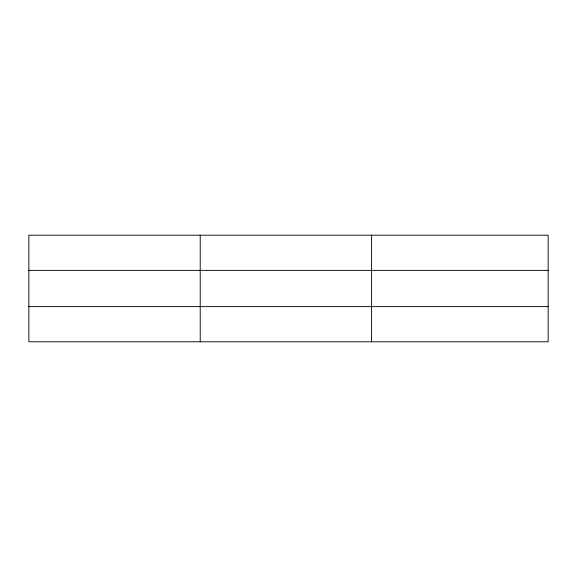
<?xml version="1.0" encoding="UTF-8"?>
<svg xmlns="http://www.w3.org/2000/svg" width="577" height="577" viewBox="0 0 577 577"><rect width="100%" height="100%" fill="white"/><g stroke="black" fill="none" stroke-linecap="round" stroke-linejoin="round"><path stroke-width="0.87" d="M200.219 235.207L200.219 341.793M371.588 235.207L371.588 341.793M548.15 306.618L548.15 341.793L28.85 341.793L28.85 235.207L548.15 235.207L548.15 306.618L28.85 306.618M28.85 270.382L548.15 270.382"/></g></svg>
